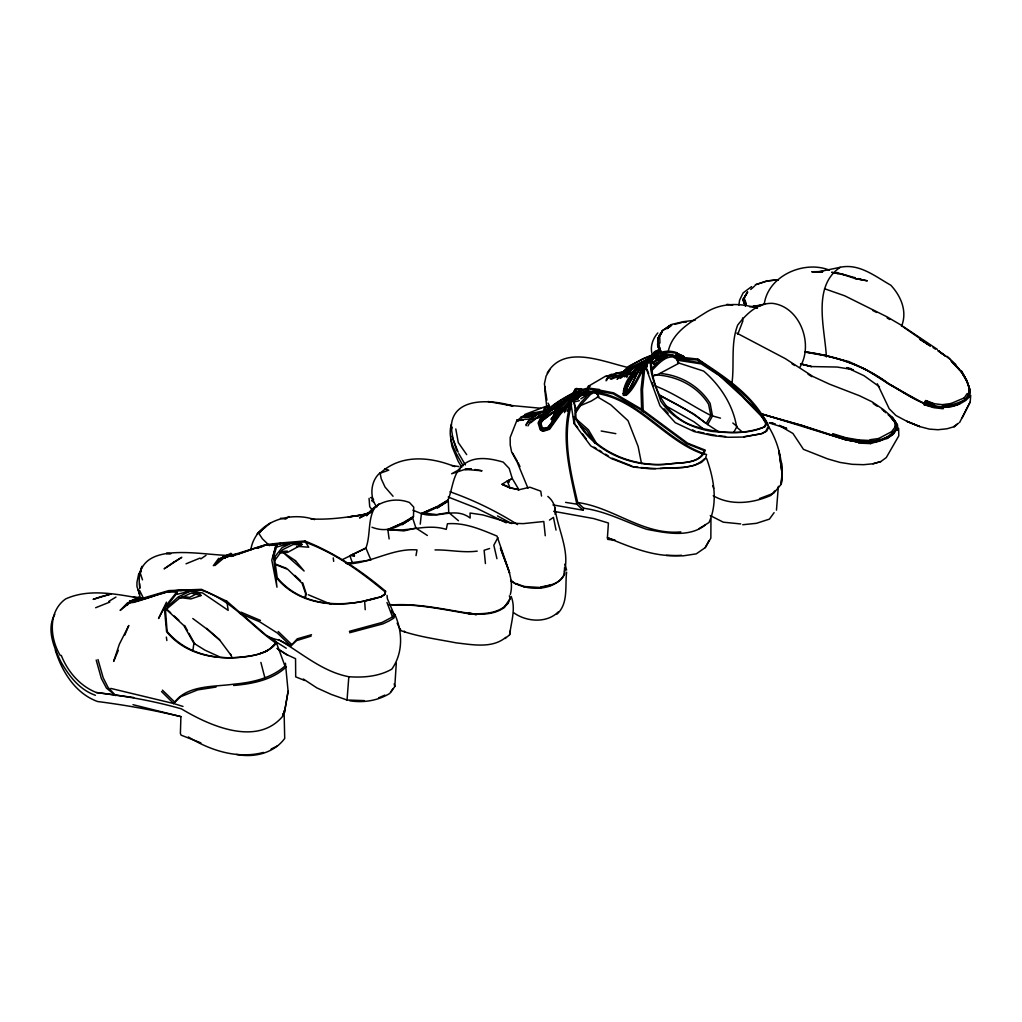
<?xml version="1.0" encoding="UTF-8"?>
<svg xmlns="http://www.w3.org/2000/svg" width="1022" height="1022" viewBox="0 0 1022 1022"><rect width="100%" height="100%" fill="white"/><g stroke="black" fill="none" stroke-linecap="round" stroke-linejoin="round"><path stroke-width="1.5" d="M942.31 407.318C922.125 406.705 905.684 392.87 888.642 383.62C864.139 365.352 834.859 356.231 804.914 351.862C835.076 355.592 864.19 365.506 888.603 383.914C903.231 392.32 917.462 401.991 933.75 406.884L923.888 404.584L933.942 407.701L943.165 408.749L942.322 404.674L934.555 403.754L925.587 400.509L934.389 404.546L924.999 401.301L924.565 402.016C938.988 409.26 958.419 409.081 969.584 396.638L970.108 390.212C967.195 380.273 961.855 370.935 954.101 363.819M942.552 406.207L951.405 404.942L951.405 404.214L950.971 403.524L942.322 404.674M767.458 424.756C778.726 442.283 783.823 463.528 781.217 484.249L773.628 493.256L759.448 498.583M510.719 580.93C526.049 591.38 554.397 591.904 564.463 574.402L564.438 570.774M371.995 527.25C388.603 533.663 400.279 525.908 413.488 516.506L413.718 507.065L409.464 502.517C394.275 496.59 375.674 501.751 366.54 515.765L379.162 503.757M132.988 704.682L180.907 716.639L180.396 733.464L181.086 735.15L200.849 742.866M566.61 572.167C564.898 586.168 568.577 603.785 556.964 614.133M526.292 424.807L528.425 420.706L532.066 417.691L539.284 412.722L542.784 411.789M574.364 399.065L580.828 394.824L580.866 393.572L601.613 390.493L613.698 392.882L642.135 409.528L687.614 443.152L705.308 450.153C700.696 464.32 681.086 462.276 669.269 463.988C632.337 468.485 591.764 451.762 575.079 417.232L574.977 407.842L573.316 399.232L575.756 408.404L575.897 417.564C592.811 451.494 632.963 467.961 669.538 463.911C680.844 462.212 699.827 464.282 704.12 450.561L686.567 443.586L641.382 410.103L613.187 393.802L601.332 391.643L595.021 392.627M587.305 394.914L584.265 395.144L584.303 393.904L591.942 392.818M615.359 374.039L610.952 374.563L610.913 375.738L610.543 374.665L606.263 376.645M376.85 506.925C369.095 497.356 370.564 480.417 380.35 472.611M588.02 392.256L588.263 386.316L605.918 375.981L613.328 376.352M526.138 425.74L526.215 424.194C530.559 418.803 536.524 413.872 543.346 412.198M545.16 414.332L545.927 407.944L548.431 405.772L549.363 407.778M396.293 663.163L394.799 686.477L391.081 691.894M543.334 414.881L544.049 408.608L546.578 406.539L547.243 407.165M527.978 425.906L529.818 422.584L533.318 419.71L540.255 415.009L543.104 414.229M886.789 438.234L886.841 437.212L892.794 432.753L896.473 428.077L895.055 427.107L894.902 422.584L890.839 417.002L895.949 422.789L892.334 417.321L896.358 423.108L896.639 428.997L892.934 434.146L887.007 438.502L893.164 434.388L896.843 429.214L896.473 428.077M738.88 305.105L739.57 300.238L743.122 292.905L751.54 286.633M959.454 403.754L959.505 402.732L965.458 399.129L968.601 394.518C975.473 390.557 950.601 353.42 967.119 380.938M564.463 574.402L564.514 567.657M778.355 486.319L776.465 510.144M826.364 356.921C825.022 328.547 811.749 286.352 840.212 267.304C859.17 263.127 875.292 276.464 890.788 285.202C901.11 296.252 907.562 311.633 901.506 326.376M781.971 472.726L778.917 450.791L781.971 472.726L781.217 484.249L782.073 475.882L781.689 462.966M845.909 438.464L845.961 437.735L832.853 433.711L832.381 434.401C849.665 439.818 869.454 445.004 886.841 437.212L879.29 441.261L869.863 442.603L858.493 442.028L845.59 439.754L761.39 413.782M858.787 440.648L858.838 439.933L845.961 437.735M870.144 441.248L870.054 439.716L878.626 438.527L891.593 431.693L895.055 427.107M282.813 713.548L282.621 716.396C256.65 746.916 209.421 725.722 181.392 708.859C153.556 700.849 125.157 695.982 96.438 692.546C79.984 686.081 67.631 671.531 61.269 655.383M553.285 416.657L555.061 411.189L563.684 401.161M959.569 422.559L970.197 401.953L970.708 395.31M364.42 700.619L347.046 700.019L348.821 676.73C322.019 671.595 301.528 652.803 278.508 639.58M555.023 514.194C556.121 507.449 553.183 500.588 547.818 496.411M556.952 409.95L557.642 404.546M557.105 410.435L557.552 406.603M731.995 382.905C734.511 363.717 730.551 343.443 737.705 325.047C746.201 314.124 757.57 302.806 772.479 303.355C800.149 306.613 813.742 344.414 800.047 366.911M420.246 524.145L421.409 513.581L436.292 507.027L447.994 500.128C453.219 487.353 452.644 471.64 465.342 463.247C476.533 455.812 491.135 458.61 503.22 462.11L509.199 468.446L512.316 478.603L518.921 489.768L529.907 487.213L540.779 491.173L541.519 496.04M266.883 545.135L280.194 543.972L280.296 543.001L304.888 540.983C334.552 552.749 361.328 570.787 385.575 591.24L385.153 594.165L381.091 596.81C346.241 607.886 302.461 608.397 277.218 577.634L274.062 555.431L277.077 545.007L264.839 544.969L224.942 557.437L225.338 558.28M968.601 394.518L968.958 387.67L966.723 380.427M969.508 389.331L968.741 395.68L965.394 400.394L951.405 404.942M305.029 598.47L305.655 593.731L302.129 583.294L287.821 569.395L274.586 564.17M192.839 650.886L193.886 643.298L183.794 625.528L166.688 609.738M451.277 426.532C452.772 396.281 492.425 399.73 512.852 405.977L488.018 401.505M606.8 380.197L607.004 378.804C611.641 374.972 617.876 372.174 623.905 371.957M924.054 403.549L888.603 383.914L865.072 369.044L848.733 361.533L826.389 355.899L804.748 352.041M606.11 380.848L606.353 379.303C611.105 375.266 617.582 372.43 623.842 372.289M767.637 280.897L778.33 279.734L767.637 280.897L755.258 284.806L767.688 280.628M564.719 570.761C569.42 549.018 557.552 528.783 554.869 507.615M305.399 597.729L306.115 593.399L302.729 582.859M596.529 392.167C639.951 399.27 665.782 441.172 706.572 454.535L705.384 458.712L701.462 462.378L694.717 465.304L683.922 467.361L650.784 468.881L633.103 467.028L611.386 458.559L590.729 445.86L574.045 423.555L575.079 417.232M250.748 550.232C254.912 521.539 289.75 511.038 314.533 519.598M510.31 594.548C514.743 578.03 504.881 563.096 500.461 547.881L509.646 572.984L496.986 536.065C481.145 529.588 465.099 522.383 447.432 523.762L446.256 529.383C426.736 523.2 407.305 532.5 387.836 529.511L389.127 538.913M416.018 555.598L417.002 549.913C392.435 547.984 371.561 563.199 347.327 563.952M372.289 510.093L369.709 506.682L369.07 498.391M288.102 691.294L284.372 712.845L288.102 691.294L285.419 663.227M505.149 638.533L509.646 634.764L510.374 630.587M509.646 634.764C511.089 622.321 516.072 608.703 511.179 596.465M573.47 393.215L575.143 388.948L576.804 388.398L578.465 389.178L579.666 391.081L580.087 393.585L578.426 397.826L576.766 398.427L575.118 397.673M573.227 393.84L574.53 390.519L575.833 390.085L578.069 392.167L578.401 394.134L577.098 397.443L574.517 397.315M652.688 363.053L659.458 359.386L659.675 358.249L664.351 358.045M545.237 386.648L544.739 389.28L546.553 405.082M626.844 377.463L627.61 373.49L629.744 370.807L642.11 362.312M452.235 427.145L451.622 430.224L453.053 439.192L458.175 452.184M627.508 375.943L628.019 373.426L629.974 370.935L636.042 366.259M451.443 424.104C446.844 438.885 456.068 453.372 463.158 465.789M559.008 405.887L560.388 403.307M764.226 304.454C767.841 275.748 804.058 259.946 829.455 270.153M384.413 594.446L385.153 594.165L381.091 596.81L384.413 594.446L385.575 591.24M647.335 363.998L646.236 368.584L660.008 405.836L675.274 422.674L694.283 431.629L712.232 435.525L728.022 437.275L743.428 437.046L762.054 433.622L766.717 431.131L768.723 427.119C765.031 413.782 751.208 406.475 743.032 396.089C729.146 382.024 713.33 370.743 697.681 359.054L681.521 357.266L675.287 357.547M516.008 584.201L510.911 580.266M546.681 411.074L547.805 408.442L549.478 407.331M276.055 545.045L273.411 555.214L276.975 587.203L271.788 560.107L276.055 545.045L271.43 545.365M468.523 613.213C443.165 609.214 417.832 603.299 391.975 604.896C417.794 603.887 443.101 609.47 468.395 613.698C481.451 613.941 498.263 614.592 508.177 603.197L510.17 598.458L509.378 595.788M543.742 411.892L544.1 410.499M554.486 416.682L558.945 410.78L558.153 408.532L567.81 398.325L576.561 391.669M559.264 410.755L558.063 409.158L551.254 419.237L552.008 420.221L559.801 410.729L558.153 408.532M580.637 393.968L581.033 392.512M654.808 355.081L656.724 353.344L656.533 350.802L654.387 351.747L652.777 354.698M621.069 373.758L628.964 366.476L629.654 368.495L621.874 375.419L621.069 373.758L628.964 366.476M139.695 583.69L139.835 588.289C131.812 536.154 205 556.862 233.949 555.393M565.294 411.419L568.053 404.239M551.254 419.237L558.063 409.158M567.146 411.214L571.451 401.378M565.089 408.813L564.514 412.62M138.954 575.731L141.994 566.303L140.014 572.346L142.505 579.857M583.051 510.221L583.715 508.241L577.686 502.53C570.225 470.439 561.972 436.816 571.668 404.265L570.519 403.051C560.644 436.624 569.612 471.065 576.83 504.165L583.051 510.221L552.953 504.894M676.5 352.948L683.245 356.09L684.063 356.742L683.59 358.096L676.845 354.953L675.197 355.605L676.73 355.234L677.394 353.318L676.27 352.475C660.289 347.429 646.338 358.594 638.137 371.369C633.793 378.83 632.043 389.114 624.072 393.751L622.922 393.559M676.73 355.234L677.318 353.561L684.063 356.742M497.867 537.7L493.83 545.211L496.935 558.689M668.414 350.469C673.102 331.677 691.089 321.789 706.253 312.208C721.826 302.627 740.465 302.882 757.417 308.299M535.106 418.624L517.068 419.927L510.17 437.442L510.221 444.94L511.626 452.031L517.094 461.982L527.952 488.197M391.605 610.504L395.067 614.976L393.815 618.118L389.178 620.916L382.995 623.854L349.652 632.746M349.409 631.328L382.024 622.475L392.537 616.956L393.7 614.094L392.09 611.91M468.395 613.698C480.468 614.656 493.92 615.052 504.178 607.553L510.17 598.458M118.309 650.375L113.634 661.438L119.331 644.269L128.81 625.477L124.722 635.16M54.792 614.273C46.169 629.424 53.974 647.514 60.886 661.783C69.074 675.976 79.358 689.684 95.416 695.279M110.823 688.419L173.638 703.519C186.349 684.817 213.406 687.039 233.501 684.203C251.553 682.632 271.098 678.455 284.959 666.025L276.425 642.761L273.155 639.005L266.09 635.173L226.858 601.255L201.487 589.349L168.656 590.614L132.745 601.192L131.915 602.903M374.793 507.423C367.511 519.904 370.794 534.851 365.927 548.073L370.935 560.005L346.164 563.454M311.506 634.726L297.249 638.839L290.772 645.917L279.785 640.424L269.348 637.498M164.593 609.993L167.238 608.473L168.426 605.867L178.237 596.899L190.45 591.112L198.805 592.683L201.04 595.532L190.922 598.93L178.863 597.5M637.817 372.161L629.118 389.369L624.48 392.448C626.256 380.12 636.463 369.887 645.316 361.699M737.82 334.181L742.841 321.036L742.521 317.97M166.471 602.162L158.551 618.489L164.325 607.694L176.717 592.16L177.279 592.811L165.321 607.988L167.097 631.392C187.167 655.536 219.768 661.004 249.317 656.239C259.371 654.284 270.115 651.589 276.425 642.761C269.642 650.886 259.499 654.936 249.049 656.035C219.487 660.864 186.656 656.201 166.586 631.711L164.325 607.694M410.103 605.139L389.216 604.641M662.205 330.936L658.04 338.014L658.423 343.941L660.927 351.875L658.423 343.941L659.957 342.97L659.752 337.426L658.896 337.592L662.652 330.476L671.135 324.728L662.205 330.936L662.652 330.476M962.264 417.73L970.197 401.953M767.65 427.566L765.695 431.386L761.364 433.647M641.216 369.006C644.652 363.359 648.983 357.24 655.23 354.596L653.952 355.043M639.913 370.028L647.641 359.629L652.917 355.515M569.944 404.686L573.201 398.733M516.174 583.562L524.056 586.487L541.162 587.548C549.695 585.006 561.18 583.741 564.361 573.879M666.293 555.38L683.041 555.866L696.25 553.86L705.269 547.6L708.834 540.83M623.509 390.468L626.895 384.055M625.26 390.941L634.24 374.806L636.348 372.749M733.847 432.229L736.645 427.094C733.208 405.261 720.293 385.358 703.66 371.088L677.586 362.618M553.605 414.498L561.819 403.166L565.307 400.036M652.93 355.183L654.348 352.603L656.265 351.747M718.492 431.642L707.671 424.552L712.487 415.928L710.137 403.371C699.572 386.329 680.614 375.266 660.749 373.503M747.567 292.062L742.956 299.727L747.567 292.062L743.211 299.74L745.319 305.821L742.956 299.727L745.319 305.821M660.212 351.887L657.657 345.219L657.798 339.061L661.949 332.073L657.989 339.036L657.657 345.219L659.471 350.584M707.671 424.552L706.253 423.466L710.839 415.443L708.54 404.137C697.157 385.716 675.887 375.521 654.617 374.844M761.135 414.012L804.02 426.021L845.641 439.562L858.493 442.028L858.621 443.126L870.629 443.599L887.007 438.502M549.874 369.657L546.093 376.096L544.394 383.902L546.923 400.164M705.269 547.6L710.852 538.109L710.954 518.959M570.723 399.065L574.734 393.521M661.949 332.073C656.29 337.528 657.197 345.129 659.969 351.913M644.767 366.745L643.311 368.993L641.05 389.229L641.637 410.882M647.105 366.221L644.55 370.156L642.493 389.752L643.208 411.892M392.665 689.071L389.791 693.427C377.872 700.683 363.513 702.995 349.805 700.773M655.498 351.99L658.168 349.792L659.65 350.648L661.055 355.158L659.446 359.374L657.925 359.91L656.431 359.092M950.971 403.524L964.193 397.916L967.157 393.623L968.204 394.007M554.282 421.358L557.003 417.436M552.647 420.246L552.289 419.263L558.906 409.758M574.964 392.614L576.191 391.63L577.404 392.755L577.392 394.888L576.178 395.884M657.823 332.942C652.7 338.665 649.596 347.454 652.445 354.928M547.179 373.145C565 342.459 607.464 363.973 632.976 368.52M774.101 512.648L769.4 519.138L756.446 523.315L742.751 524.733M213.317 565.703L218.759 558.28M231.317 554.282L230.908 553.439L231.981 554.652L230.908 553.439L220.292 558.395L214.85 565.588L223.435 558.331L231.317 554.282L231.981 554.652L230.027 556.377L234.447 555.227M557.348 413.003L560.26 409.273M540.331 419.71L542.414 417.04M542.107 420.975L550.679 413.246L556.722 410.09M132.745 601.192L133.026 602.099L168.937 591.521L180.932 590.639L181.507 589.911L202.586 592.952L228.162 610.364L226.858 601.255M262.194 529.588L258.962 533.599L262.45 538.875L269.553 545.697M629.846 374.231L631.328 372.404M774.65 490.93L771.01 495.351C752.971 503.322 730.845 506.031 713.228 495.721M629.194 374.346L641.152 364.841M638.788 371.024L650.069 358.926M639.21 373.222L641.088 370.999M642.966 368.789L644.856 366.566M616.994 379.264L626.345 372.008L632.273 369.198M562.918 407.88L548.277 427.043L545.812 428.282L542.286 427.681L540.702 422.635C547.204 408.864 561.627 401.761 574.3 394.607M617.556 378.766L621.976 375.023M576.101 393.968L576.919 395.169L577.379 394.671M504.178 607.553L507.972 602.533M259.166 653.876L267.087 650.988M559.315 409.349L568.909 399.168L577.519 392.589M557.923 409.426L560.043 407.19M565.358 401.633L572.333 395.744M651.142 369.057C657.159 363.308 663.661 354.468 672.885 355.209L676.219 357.342L678.659 363.398L658.27 374.256L652.688 376.313M651.538 370.833C657.542 365.084 664.044 356.218 673.255 356.972L676.602 359.118L678.659 363.398M576.919 395.169L560.107 413.169L548.916 428.895L542.388 430.965L540.191 429.725L538.109 422.955C545.224 407.625 561.04 399.576 575.194 391.822M572.703 397.392L559.008 412.236L548.111 427.503L542.708 429.24L540.906 428.218L539.105 422.367C546.259 407.037 562.458 399.359 576.561 391.554M576.574 396.868L560.554 413.948L549.581 429.278L543.244 431.284L541.136 430.096L539.795 427.566M650.72 360.907L654.272 358.237M161.54 691.549L173.638 703.519L180.421 696.825L197.668 689.888L216.025 687.052M640.922 368.367C634.01 374.908 627.023 383.94 625.796 393.444M393.048 496.245L385.038 487.047L381.219 478.769L380.133 473.263C400.867 453.921 430.3 456.655 454.79 466.62M704.286 458.955C692.89 470.209 674.712 467.131 660.046 468.498M598.662 396.498L595.967 391.745L592.901 391.171L589.898 392.755L580.815 402.63L575.488 410.41L576.178 412.032L581.492 404.252L590.563 394.377L593.565 392.793L596.656 393.381L598.662 396.498L591.278 401.058L579.806 405.9M558.319 611.884C546.642 623.561 526.33 621.913 513.606 612.676M574.223 396.485L576.14 394.658M571.898 395.437L573.47 393.955M621.517 374.959L629.309 367.984L650.503 357.738M127.558 604.998L126.843 603.529L129.551 603.261L133.92 600.514L133.652 599.607L126.843 603.529L120.136 610.428L133.652 599.607L138.57 597.423L138.775 598.522L136.807 599.569L136.309 598.253L138.57 597.423L136.807 599.569L140.895 598.93M626.499 372.723L630.51 370.628M517.068 419.927L517.822 421.46L517.336 420.553L521.246 417.142L535.311 416.401M286.339 666.829C272.491 680.064 252.076 683.884 233.642 685.481M877.323 383.787L889.229 408.813L895.911 415.481L906.974 421.371L918.931 426.366L929.305 429.099L937.941 429.738L946.921 428.793L954.663 426.532L957.525 424.028M505.864 637.281C492.272 648.791 472.471 644.665 456.297 642.876C437.697 639.261 418.56 636.808 400.65 630.548L397.136 623.075M578.784 390.11L580.483 388.667L581.735 388.884M543.742 416.414L553.324 409.119L556.913 408.021M546.655 410.116L548.673 409.413M167.238 608.473L179.003 598.649L191.216 593.092L201.04 595.532M544.598 419.122L554.077 411.828M754.709 285.968L750.736 289.456M530.61 422.827L537.253 417.666L542.414 415.111M265.541 526.956L257.186 533.816L270.511 522.945M544.815 409.618L545.62 408.966M631.852 373.209L635.441 370.322M371.574 500.895L373.605 499.273M288.945 516.532L285.675 519.074L280.526 518.256M569.254 400.739L577.507 394.466M141.049 571.835L138.775 573.559L136.986 582.17L136.922 586.449L139.644 594.204M575.386 395.616L577.711 393.853M779.262 425.561L792.931 433.456L803.471 449.348L827.705 458.916L840.007 462.429L852.195 464.32L863.577 464.691L872.967 463.784L880.772 461.599L886.278 457.575L898.785 435.857L898.632 428.32M624.659 376.888L627.968 374.499M958.47 423.197L953.756 426.596L954.663 426.532M627.15 373.694L620.29 378.344M666.881 328.547L670.879 325.877L667.047 328.535M552.072 413.169L557.131 409.579M654.974 354.89L654.259 354.097C640.807 363.615 623.088 377.425 623.267 395.246L624.672 395.476C638.814 384.17 640.104 361.379 658.705 353.714M666.778 328.56L670.56 325.89M658.538 355.682C640.871 362.912 639.517 384.591 626.231 395.335L625.042 395.169M648.612 362.133L657.12 356.167M566.252 399.589L548.865 411.738L540.715 423.402L541.277 426.685M550.641 410.55L556.338 407.867M206.01 555.355L200.9 558.842L199.98 558.101L186.042 563.812M549.491 520.07L553.439 517.388L556.032 530.073M705.295 525.027C688.854 538.032 665.488 532.871 646.581 529.294C625.579 521.935 606.097 511.332 583.715 508.241M580.854 398.848L589.898 392.755M412.99 510.233L421.409 513.581L425.471 512.763L437.135 507.385L447.994 500.128M548.955 415.328L557.91 409.796L559.801 410.729M507.346 481.004L502.07 484.262L509.901 487.826L518.921 489.768L511.038 487.954L502.07 484.262L509.901 487.826L507.346 481.004L512.316 478.603L507.346 481.004L509.224 482.116L508.177 480.634M437.135 507.385L448.045 500.665L437.263 507.947L448.313 501.15L448.735 512.52L458.456 520.735M401.684 524.197L413.169 517.221L401.94 524.72L412.671 518.065L415.954 528.08L427.375 535.477M115.971 597.065L108.856 601.358L109.801 602.073L95.646 607.732M389.178 529.192L401.94 523.328L413.488 516.506M573.904 400.024L584.303 393.904M576.51 397.673L579.129 396.14M381.909 596.49L364.637 600.898C333.657 608.026 297.709 603.721 276.413 577.749M371.165 511.332L359.527 517.937L371.523 512.188L360 515.446L348.349 516.966L366.272 514.232C348.004 517.145 329.352 519.994 310.867 518.921M698.984 528.681L709 522.523C718.159 502.3 713.918 478.513 706.547 458.393M276.681 547.025L292.369 542.733L300.123 543.372L302.129 544.445L287.719 552.353L279.887 553.068M460.13 469.124L451.635 473.774L463.873 469.762L471.372 468.957L464.793 469.366L482.052 470.784L475 469.507M656.993 353.305L643.106 358.939L629.169 366.374L630.293 368.584L646.632 360.166M650.094 363.372L658.309 358.978M198.805 592.683L189.747 597.346L181.967 596.541M341.706 559.941L365.927 548.073L349.869 555.738L352.309 562.624L346.407 563.339M560.49 405.364L561.359 404.916M271.137 749.075L277.447 745.868M578.49 391.017L580.956 389.778M271.929 647.118L275.838 643.017C250.76 625.796 231.304 599.48 200.976 590.116L180.932 590.639M654.08 364.266L656.852 362.899M521.246 417.142L521.731 418.062L521.476 416.938L524.963 415.226L543.627 411.777M611.003 379.303L621.772 375.01M292.369 542.733L282.098 547.626L275.122 556.466L274.701 560.58L282.749 549.644L293.033 544.534L302.129 544.445M609.93 378.651L621.376 374.141M626.678 371.752L632.49 369.019M545.263 535.745L543.793 521.501L523.2 523.634L510.872 523.175L482.691 514.896L470.056 513.031L470.146 518.039C454.931 506.273 437.761 519.342 421.409 513.581L436.292 507.027M378.638 697.847L384.885 695.088M401.94 523.328L387.836 529.511L403.907 530.903L415.954 528.08M133.92 600.514L138.775 598.522M652.943 354.66L643.106 358.671L629.258 366.029L630.293 368.584M373.477 502.326L371.586 497.535L370.552 497.637M240.042 553.298L266.831 544.496L280.296 543.001M577.724 396.728L579.014 396.255L580.317 392.933L579.052 389.484L576.459 389.318M380.133 473.263L388.718 470.171L384.655 468.843M237.219 554.537L250.607 549.81M659.216 358.326L661.298 356.55L661.656 354.621L660.57 351.095L658.219 350.802M655.677 351.721L658.027 352.002L659.126 355.541L657.861 358.85L655.511 358.62M144.421 599.211L154.692 595.788M656.661 353.165L657.938 353.305L658.526 355.247L657.849 357.036L656.558 356.921M658.219 352.603L658.858 352.398M489.589 548.507L484.109 550.283L485.437 563.582M942.463 407.574L951.75 406.59L959.696 403.997M231.279 556.415L235.737 554.997M311.097 636.131L296.597 640.615L290.772 645.917L277.46 633.091L259.537 621.708L239.518 613.264M872.967 463.784L880.772 461.599M257.122 548.111L264.098 545.991M669.027 326.005L671.837 325.188M674.648 324.37L681.661 322.543M238.56 553.835L224.942 557.437M133.294 602.507L142.952 599.697M256.458 548.214L260.853 547.013M580.419 393.125L587.165 391.298L591.866 391.899M131.71 602.29L167.123 591.802L176.717 592.16M579.282 390.327L588.059 387.99L599.799 389.574M578.746 391.656L588.813 388.973L600.412 390.596M580.049 393.215L588.263 391.017L595.213 391.963M574.198 401.978L579.385 400.65M374.601 598.381L364.637 600.898L365.224 609.687M840.212 267.304L818.188 271.878L822.621 271.545L811.775 271.775L822.493 272.069M536.639 418.266L542.797 416.797M671.543 324.472L683.501 321.649L695.126 320.231M176.678 594.37L190.45 591.112M551.216 409.234L557.386 407.791M573.521 400.075L577.162 399.232M538.441 416.235L544.496 414.868M759.998 433.941L743.761 436.739M764.609 304.109L752.971 306.574L761.364 305.374L749.65 306.804M574.172 399.832L578.375 398.963M540.676 587.011L549.695 585.21L549.9 585.849M263.51 752.435C237.653 759.282 210.481 750.621 188.342 736.951M577.788 388.935L576.267 388.82M543.487 411.048L524.874 414.447L546.821 405.99L549.325 405.811M626.563 371.305L628.632 370.935M524.874 417.513L535.835 415.635M448.735 512.52L436.726 514.59L423.236 513.031M660.02 355.426L665.935 354.417M521.476 416.938L538.709 413.999M660.238 353.446L667.966 352.156L677.394 353.318M580.828 394.824L590.294 393.355M655.498 358.428L657.861 358.07M584.265 395.144L588.761 394.466M657.9 356.461L655.191 356.09M616.292 376.492L622.066 375.662M622.36 376.326L625.272 375.917M168.937 591.521L181.507 589.911M230.384 554.92L238.88 554.077M683.258 322.39L686.426 322.096M279.798 551.714L287.323 551.075M659.164 357.291L663.329 356.946M280.194 543.972L304.492 541.941C334.628 552.647 360.677 571.605 385.038 591.827M659.829 357.355L667.328 356.793M661.247 354.43L667.519 353.957L677.024 356.231L679.247 358.415M660.148 355.669L668.209 355.094L677.688 357.368M517.336 420.553L523.353 420.119M585.734 392.985L592.581 392.512M274.126 545.211L277.077 545.007M659.458 359.386L664.134 359.169M676.59 358.556L697.221 359.987C723.231 376.671 751.937 395.22 765.836 423.849L764.137 426.915C742.47 435.589 717.201 433.009 695.164 426.493C667.404 417.909 651.717 389.229 651.308 361.379L650.682 360.434C649.213 374.678 656.776 387.517 660.544 400.777C672.144 418.65 691.702 428.167 712.257 431.45C729.734 433.009 748.934 434.209 765.146 426.659L766.909 423.402C752.792 394.633 723.691 376.096 697.681 359.054M349.869 555.738L354.493 555.546L352.628 554.448M619.945 373.145L615.346 373.298L618.195 373.554M477.223 551.126C463.03 553.017 449.246 549.657 435.027 549.938M655.575 468.6L640.845 467.514M136.309 598.253L144.92 598.113M681.418 555.253C655.358 557.846 630.957 547.268 607.413 537.7L608.422 522.996L593.641 518.563L553.668 511.319M135.262 597.908L145.303 597.985M348.821 676.73C363.513 677.765 378.792 676.551 391.809 669.142C403.077 653.25 402.719 632.363 395.067 614.976M680.818 531.9C643.208 535.477 613.545 507.321 577.686 502.53M588.276 387.632L589.413 387.657M170.048 553.617L166.254 553.426L170.891 553.745M858.838 439.933L870.195 440.52M540.702 408.251L506.478 405.057M236.529 754.428C253.967 757.915 273.832 753.252 284.716 738.446L284.065 710.609M133.435 597.167L139.861 597.64M610.543 374.665L614.989 375.01M588.263 386.316L590.09 386.469M296.61 546.272L308.721 547.23L304.888 540.983M610.952 374.563L615.257 374.946M740.694 523.941L723.269 522.178L710.252 515.561M133.678 697.515L96.438 692.546M726.91 304.352L732.736 305.003M633.512 466.671L637.92 467.182M716.179 435.461L707.109 433.775M719.309 435.819L725.556 436.56M451.635 465.483L458.865 466.569M677.842 360.281L701.245 363.909L719.616 375.777L742.061 396.395L761.428 416.35L766.002 422.239M565.588 502.377L576.83 504.165M676.538 358.965L701.705 362.976M853.332 369.696L837.12 367.039L811.43 366.566L800.494 363.845M578.912 389.127L580.151 389.344M653.313 363.666L656.252 364.19M601.192 431.003L615.832 433.66M854.954 278.495L867.154 280.782L854.954 278.495L836.584 272.414M831.972 272.401L845.705 275.046L840.863 273.768M858.518 442.232L845.59 439.754L803.867 426.289M652.074 363.002L656.29 363.858M831.665 272.312L838.155 273.64M580.266 393.419L584.431 394.684M698.192 431.795L704.145 433.111M180.907 716.639C153.415 710.047 125.578 705.116 97.55 701.514C75.411 693.465 61.959 671.658 55.303 650.133M801.248 364.088L811.43 366.566L800.839 363.909M596.248 393.342C639.069 399.653 664.326 441.019 704.132 454.381M139.95 598.215C115.729 594.05 88.927 588.353 65.638 598.93C47.664 611.616 49.886 638.469 60.298 655.536M650.069 361.916L651.921 362.388M851.019 368.699L846.689 367.588L864.05 375.726L879.495 386.801M845.194 274.969L855.299 277.754M858.186 278.559L863.948 280.156M804.02 426.021L760.432 413.629M712.487 415.928L720.497 418.151M770.256 422.635L774.842 423.926M770.601 422.686L774.97 423.938M351.594 555.227L354.455 556.083M710.839 415.443C692.379 406.13 675.082 393.636 655.587 386.073M173.638 703.519L182.989 706.432M769.234 422.955L786.71 428.435L779.364 425.382M469.187 612.587L476.201 614.912M824.562 288.741L844.721 295.805L886.968 316.807L900.727 324.881L937.417 349.435M347.046 700.019L331.179 694.398L316.884 687.908L303.342 679.017M448.224 497.024L476.111 507.972L506.222 522.83M583.639 392.141L585.874 392.997M449.961 491.786C473.697 500.077 496.296 511.153 517.554 524.554M274.854 563.837L286.594 568.411M611.974 458.137L632.081 466.096M304.76 680.499L295.69 676.858L295.55 658.679L286.134 654.361L277.115 648.382M308.248 594.727L331.294 604.385M240.873 612.127L260.457 620.418M938.158 350.763L945.554 356.129L938.158 350.763L942.961 354.289M675.721 355.222L682.479 358.288M219.347 656.737L204.937 650.145L193.886 643.298M659.765 395.68C675.555 403.562 691.447 411.687 705.193 422.878M658.73 394.556L693.912 414.038L706.253 423.466M692.52 429.866L695.228 431.143M883.787 410.933L885.767 412.722M872.635 310.394L876.621 312.451M665.36 405.568L693.976 421.779L702.778 428.371M736.824 333.121L785.292 358.62L812.975 376.505L829.494 384.157L859.413 395.718L871.804 401.672L883.212 409.464M497.459 515.931L511.779 523.609M585.721 391.145L588.097 392.435M964.193 397.916L965.458 399.129M597.397 396.83L610.747 404.814L628.032 420.694L638.137 446.486L641.497 463.515M887.147 317.944L889.715 319.516M926.149 343.456L930.199 345.909M935.488 349.141L933.022 347.544M594.012 447.112L596.58 448.684M599.148 450.268L601.702 451.839M605.561 454.202L608.116 455.774M926.417 343.456L930.378 345.909M273.781 640.475L286.262 648.255M277.32 648.676L287.655 655.102M792.088 363.858L794.733 365.518M891.593 431.693L892.794 432.753M956.145 365.787L962.673 373.784L967.361 381.96M808.006 374.129L811.826 376.671M927.107 343.443L903.116 326.836M873.235 403.562L877.042 406.156M882.101 409.605L884.643 411.342M890.175 416.516L896.754 424.437L893.317 419.097L897.533 424.973L897.814 430.275L896.843 429.214M551.433 418.65L552.289 419.263M938.911 351.095L949.706 358.965M192.813 618.514L206.674 628.849L220.011 640.462L230.972 655.153M651.308 360.702L653.313 362.21M732.825 423.019L737.258 426.596M220.292 558.395L221.506 559.379L222.655 557.514L223.435 558.331M579.972 424.641L586.947 430.671L595.2 443.522M883.621 409.784L892.334 417.321M742.113 431.833L736.645 427.094M888.144 414.728L892.5 418.522M206.648 628.377L219.692 639.759M577.686 420.323L588.442 429.802L596.899 444.123M167.174 609.623L170.661 612.791M174.162 615.947L178.812 620.175M955.826 364.547L947.215 356.384M294.834 575.386L300.481 580.726M950.843 360.779L959.684 370.245M278.176 631.481L291.474 644.307M162.434 690.131L174.404 701.769M951.967 361.814L955.966 365.71M664.083 408.813L668.145 413.271M968.894 395.859L969.584 396.638M575.578 390.519L576.523 391.707M869.863 442.603L870.629 443.599M575.82 425.152L577.737 427.669M582.527 433.98L586.36 439.013M892.295 418.368L896.524 424.283L896.639 428.997M466.696 454.637L458.29 442.59L455.799 428.959M629.654 368.495L628.875 366.745M656.533 350.802L657.261 353.395M548.022 403.128L549.517 405.645M458.737 453.627L465.368 464.921M404.84 632.26L404.201 631.111M962.481 373.643L967.259 381.845L969.623 389.497M461.752 467.412L458.06 461.05L452.031 446.614L450.676 439.128M512.597 453.065L517.336 461.292M184.637 625.451L187.537 630.74M188.993 633.385L194.793 643.975M878.626 438.527L879.354 439.984M139.414 590.128L143.502 598.317M621.146 373.477L621.874 375.419M518.128 462.659L519.994 466.645M137.574 597.64L138.059 598.713M392.844 611.335L387.376 598.739L387.044 595.392M230.512 654.106L232.211 658.04M129.27 602.584L129.551 603.261M651.947 382.42L653.658 386.738M386.993 602.546L392.537 616.956M647.054 369.223L648.676 373.63M712.743 485.603L713.675 488.401M452.082 436.202L456.834 450.791M564.796 564.17L566.622 570.059M581.595 389.19L581.978 390.442M524.056 586.487L524.26 587.203M97.971 659.509L103.158 677.727L108.089 687.499L115.856 695.663L106.48 688.151L101.331 678.442L96.196 660.033M138.072 589.464L140.397 597.959M260.891 662.397L264.813 677.56M654.259 354.097L654.527 355.209M580.969 391.592L581.659 394.505M394.198 683.795L394.799 686.477M227.267 555.074L227.523 556.249M573.534 416.657L574.862 423.887M574.045 423.555L570.966 403.549M400.33 628.696L400.522 629.948M166.356 637.089L166.854 640.551M333.249 557.884L333.683 561.372M746.316 303.802L745.894 304.53L743.479 298.373L744.144 298.002L746.316 303.802M131.94 600.578L129.577 601.115L131.94 600.578M174.085 561.959L164.12 568.845L181.788 557.297L174.085 561.959M223.588 556.505L222.847 556.798L225.185 556.568L223.588 556.505M100.986 596.644L93.117 599.377L111.143 593.986L100.986 596.644M614.912 540.242L607.72 539.386L607.413 537.7L614.912 540.242M919.672 426.493L906.974 421.371L919.672 426.493M925.089 342.613L919.787 339.24L925.102 342.613M295.46 560.682L282.915 552.34L304.122 571.03L295.46 560.682"/></g></svg>
